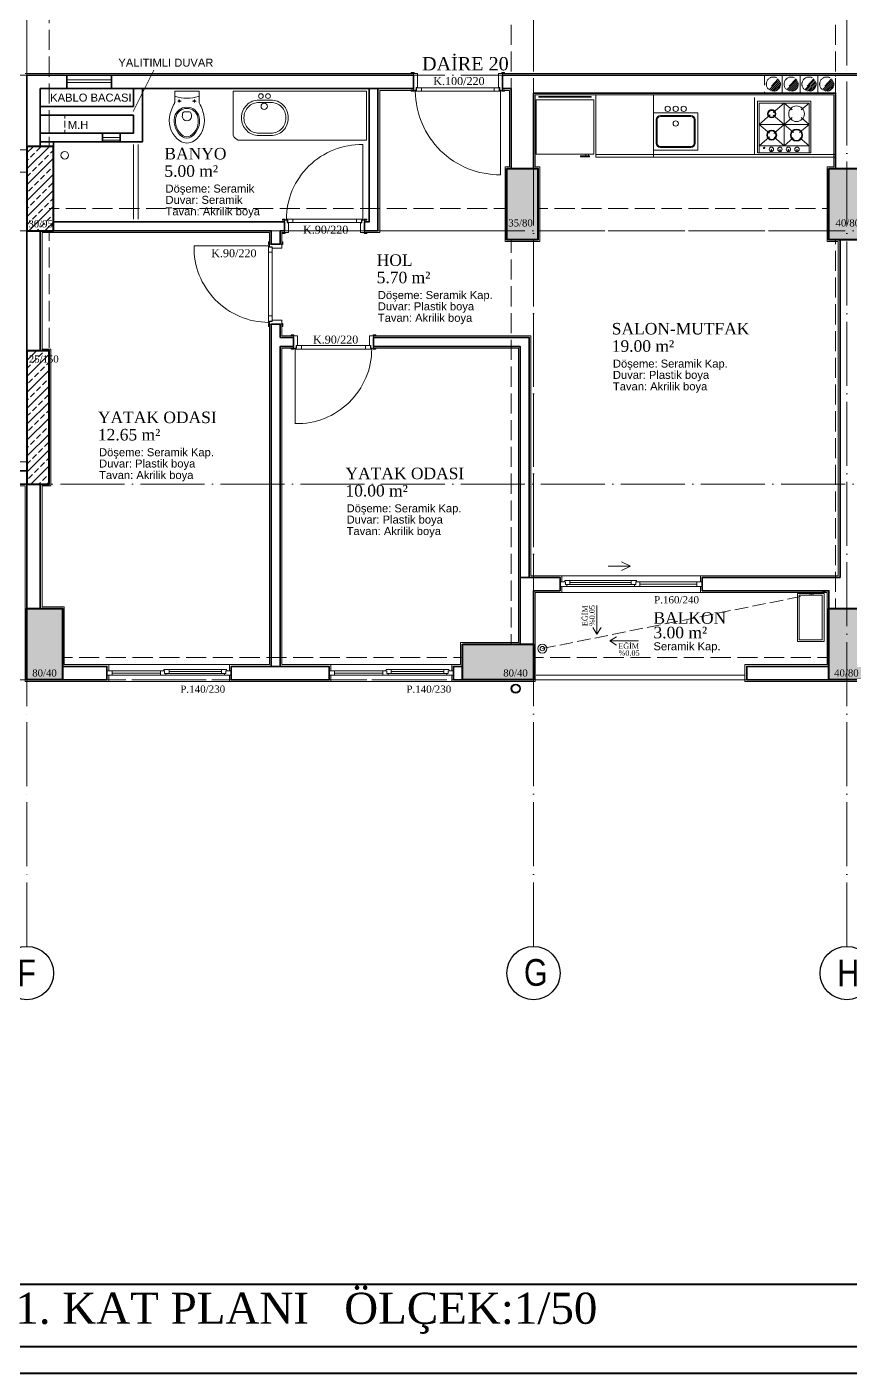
# Model space of a CAD drawing. Header units: millimetres. Extents: x 11587 to 81192, y -36083 to -25300.
# Drawn here: x 33422 to 34348, y -28300 to -26785 of the extents above; entities that cross this region are included whole.
import ezdxf

# ---------------------------------------------------------------- set-up
doc = ezdxf.new("R2010")
doc.units = ezdxf.units.MM
doc.linetypes.add('AKS', pattern=[30, 24, -3, 0, -3])
doc.linetypes.add('IZDUSUM1', pattern=[20, 7.5, -5, 7.5, 0])
for name, color, linetype, lineweight in [('rtm-aks balon', 20, 'Continuous', 25), ('rtm-aks balon yazı', 7, 'Continuous', 20), ('rtm-aks yeni', 7, 'AKS', 20), ('rtm-antet yazı-03', 233, 'Continuous', 30), ('rtm-antet-02', 140, 'Continuous', 40), ('rtm-cam', 141, 'Continuous', 9), ('rtm-duv tugla', 22, 'Continuous', 35), ('rtm-izdusum-üst ince', 8, 'IZDUSUM1', 5), ('rtm-kapı-ahsap', 35, 'Continuous', 13), ('rtm-mhl-yazı-adı', 150, 'Continuous', 30), ('rtm-mhl-yazı-m2', 7, 'Continuous', 20), ('rtm-mhl-yazı-malzeme', 253, 'Continuous', 13), ('rtm-pen-ahsap', 35, 'Continuous', 13), ('rtm-plan katmanı-04', 33, 'Continuous', 25), ('rtm-plan katmanı-05', 205, 'Continuous', 20), ('rtm-plan katmanı-07', 135, 'Continuous', 9), ('rtm-sembol ok', 7, 'Continuous', 20), ('rtm-sıva', 252, 'Continuous', 15), ('rtm-tarama-betonarme', 51, 'Continuous', 15), ('rtm-tas_betonarme', 50, 'Continuous', 40), ('rtm-tefris vitrifiye', 9, 'Continuous', 9)]:
    doc.layers.add(name, color=color, linetype=linetype, lineweight=lineweight)
doc.styles.add('A', font='times.ttf', dxfattribs={"height": 20})
doc.styles.add('AKSYAZI', font='ARIALN.TTF')
doc.styles.add('ARIAL', font='times.ttf')
doc.styles.get("Standard").update_dxf_attribs({"font": 'arial.ttf'})
doc.styles.add('VAZ-OLCU', font='times.ttf', dxfattribs={"height": 60})
pattern_1 = [(45, (6000, 0), (-8.980256, 8.980256), []), (45, (6008.98, 0), (-8.980256, 8.980256), [6.35, -3.175])]

# ---------------------------------------------------------------- blocks, each defined once
blk = doc.blocks.new('rty')
at = {"layer": 'rtm-kapı-ahsap'}
for p, q in [((-58244.9, -62700.3), (-58243.8, -62700.3)), ((-58244.9, -62703.4), (-58244.9, -62700.3)), ((-58243.8, -62703.4), (-58244.9, -62703.4)), ((-58243.8, -62700.3), (-58243.8, -62703.4)), ((-58243.8, -62707.4), (-58243.8, -62702.9)), ((-58229.8, -62702.9), (-58243.8, -62702.9)), ((-58232.8, -62707.4), (-58243.8, -62707.4)), ((-58232.8, -62705.9), (-58232.8, -62707.4)), ((-58229.8, -62705.9), (-58232.8, -62705.9)), ((-58232.6, -62706.4), (-58232.6, -62789.4)), ((-58232.6, -62706.4), (-58229.7, -62706.4)), ((-58229.8, -62700.4), (-58229.8, -62703.4)), ((-58228.8, -62700.4), (-58229.8, -62700.4)), ((-58229.8, -62702.9), (-58229.8, -62705.9)), ((-58229.8, -62703.4), (-58228.8, -62703.4)), ((-58229.8, -62704.9), (-58228.8, -62704.9)), ((-58229.7, -62706.4), (-58229.7, -62704.9)), ((-58228.8, -62703.4), (-58228.8, -62700.4)), ((-58228.8, -62790.9), (-58228.8, -62704.9)), ((-58144.8, -62704.9), (-58228.8, -62704.9)), ((-58228.8, -62712), (-58232.6, -62712)), ((-58228.8, -62783.7), (-58232.6, -62783.7)), ((-58243.8, -62792.3), (-58244.9, -62792.3)), ((-58244.9, -62792.3), (-58244.9, -62795.4)), ((-58244.9, -62795.4), (-58243.8, -62795.4)), ((-58243.8, -62788.4), (-58243.8, -62792.9)), ((-58232.8, -62788.4), (-58243.8, -62788.4)), ((-58243.8, -62795.4), (-58243.8, -62792.3)), ((-58229.8, -62792.9), (-58243.8, -62792.9)), ((-58232.8, -62789.9), (-58232.8, -62788.4)), ((-58229.8, -62789.9), (-58232.8, -62789.9)), ((-58232.6, -62789.4), (-58229.7, -62789.4)), ((-58229.8, -62792.9), (-58229.8, -62789.9)), ((-58229.8, -62790.9), (-58228.8, -62790.9)), ((-58229.8, -62795.4), (-58229.8, -62792.3)), ((-58229.8, -62792.3), (-58228.8, -62792.3)), ((-58228.8, -62795.4), (-58229.8, -62795.4)), ((-58229.7, -62789.4), (-58229.7, -62790.9)), ((-58228.8, -62792.3), (-58228.8, -62795.4))]:
    blk.add_line(p, q, dxfattribs=at)
at = {"layer": 'rtm-kapı-ahsap', "const_width": 0.392}
blk.add_lwpolyline([(-58229.2, -62703.9, 1), (-58229.2, -62704.5, 1)], format="xyb", close=True, dxfattribs=at)
at = {"layer": 'rtm-kapı-ahsap'}
blk.add_arc((-58229.1, -62706.6), 84.3, 270.2011, 1.1472, dxfattribs=at)
blk = doc.blocks.new('K-100')
at = {"layer": 'rtm-kapı-ahsap'}
for p, q in [((-34308.1, -13702.2), (-34307, -13702.2)), ((-34308.1, -13705.4), (-34308.1, -13702.2)), ((-34307, -13702.2), (-34307, -13705.4)), ((-34307, -13709.3), (-34307, -13704.8)), ((-34288, -13704.8), (-34307, -13704.8)), ((-34288, -13702.3), (-34288, -13705.4)), ((-34287, -13702.3), (-34288, -13702.3)), ((-34288, -13704.8), (-34288, -13707.8)), ((-34287, -13705.4), (-34287, -13702.3)), ((-34307, -13705.4), (-34308.1, -13705.4)), ((-34291, -13709.3), (-34307, -13709.3)), ((-34288, -13707.8), (-34291, -13707.8)), ((-34291, -13707.8), (-34291, -13709.3)), ((-34290.8, -13801.3), (-34290.8, -13708.3)), ((-34290.8, -13708.3), (-34287.9, -13708.3)), ((-34287, -13713.9), (-34290.8, -13713.9)), ((-34288, -13705.4), (-34287, -13705.4)), ((-34288, -13706.8), (-34287, -13706.8)), ((-34287.9, -13708.3), (-34287.9, -13706.8)), ((-34287, -13706.8), (-34287, -13802.8)), ((-34287, -13795.6), (-34290.8, -13795.6)), ((-34307, -13804.2), (-34308.1, -13804.2)), ((-34308.1, -13804.2), (-34308.1, -13807.3)), ((-34308.1, -13807.3), (-34307, -13807.3)), ((-34307, -13800.3), (-34307, -13804.8)), ((-34291, -13800.3), (-34307, -13800.3)), ((-34307, -13807.3), (-34307, -13804.2)), ((-34288, -13804.8), (-34307, -13804.8)), ((-34291, -13801.8), (-34291, -13800.3)), ((-34288, -13801.8), (-34291, -13801.8)), ((-34290.8, -13801.3), (-34287.9, -13801.3)), ((-34288, -13804.8), (-34288, -13801.8)), ((-34288, -13802.8), (-34287, -13802.8)), ((-34288, -13807.3), (-34288, -13804.2)), ((-34288, -13804.2), (-34287, -13804.2)), ((-34287, -13807.3), (-34288, -13807.3)), ((-34287.9, -13801.3), (-34287.9, -13802.8)), ((-34193, -13802.8), (-34287, -13802.8)), ((-34287, -13804.2), (-34287, -13807.3))]:
    blk.add_line(p, q, dxfattribs=at)
at = {"layer": 'rtm-kapı-ahsap', "const_width": 0.392}
blk.add_lwpolyline([(-34287.4, -13803.7, -1), (-34287.4, -13803.1, -1)], format="xyb", close=True, dxfattribs=at)
at = {"layer": 'rtm-kapı-ahsap'}
blk.add_arc((-34287.9, -13801.7), 94.9, 359.3332, 89.4605, dxfattribs=at)

msp = doc.modelspace()

# ---------------------------------------------------------------- hatches: boundary and pattern name
at = {"layer": 'rtm-izdusum-üst ince', "ltscale": 1.5}
h = msp.add_hatch(dxfattribs=at)
h.set_pattern_fill('ANSI31', color=256, scale=0.5, angle=180, style=0)
h.set_pattern_definition([(225, (33230.9866, -26689.5514), (1.122532, -1.122532), [])])
edge = h.paths.add_edge_path()
edge.add_arc((34261.59, -26849.55), 8, -132.76259, 47.23741, ccw=False)
edge.add_line((34256.16, -26855.42), (34267.03, -26843.68))
h = msp.add_hatch(dxfattribs=at)
h.set_pattern_fill('ANSI31', color=256, scale=0.5, angle=180, style=0)
h.set_pattern_definition([(225, (33250.9866, -26689.5514), (1.122532, -1.122532), [])])
edge = h.paths.add_edge_path()
edge.add_arc((34281.59, -26849.55), 8, -132.76259, 47.23741, ccw=False)
edge.add_line((34276.16, -26855.42), (34287.03, -26843.68))
h = msp.add_hatch(dxfattribs=at)
h.set_pattern_fill('ANSI31', color=256, scale=0.5, angle=180, style=0)
h.set_pattern_definition([(225, (33270.9866, -26689.5514), (1.122532, -1.122532), [])])
edge = h.paths.add_edge_path()
edge.add_arc((34301.59, -26849.55), 8, -132.76259, 47.23741, ccw=False)
edge.add_line((34296.16, -26855.42), (34307.03, -26843.68))
h = msp.add_hatch(dxfattribs=at)
h.set_pattern_fill('ANSI31', color=256, scale=0.5, angle=180, style=0)
h.set_pattern_definition([(225, (33290.9866, -26689.5514), (1.122532, -1.122532), [])])
edge = h.paths.add_edge_path()
edge.add_arc((34321.59, -26849.55), 8, -132.76259, 47.23741, ccw=False)
edge.add_line((34316.16, -26855.42), (34327.03, -26843.68))
at = {"layer": 'rtm-tarama-betonarme'}
h = msp.add_hatch(dxfattribs=at)
h.set_pattern_fill('ANSI33', color=256, scale=2, style=0)
h.set_pattern_definition([(45, (21039.519, -4888.525), (-8.980256, 8.980256), []), (45, (21048.499, -4888.525), (-8.980256, 8.980256), [6.35, -3.175])])
h.paths.add_polyline_path([(34324.09, -27439.55), (34364.09, -27439.55), (34364.09, -27519.55), (34324.09, -27519.55)])
h.paths.add_polyline_path([(33911.59, -27479.55), (33991.59, -27479.55), (33991.59, -27519.55), (33911.59, -27519.55)])
h.paths.add_polyline_path([(34324.09, -26944.55), (34364.09, -26944.55), (34364.09, -27024.55), (34324.09, -27024.55)])
h.paths.add_polyline_path([(33961.59, -26944.55), (33996.59, -26944.55), (33996.59, -27024.55), (33961.59, -27024.55)])
h.paths.add_polyline_path([(33961.59, -26524.55), (33996.59, -26524.55), (33996.59, -26604.55), (33961.59, -26604.55)])
h.paths.add_polyline_path([(34324.09, -26524.55), (34364.09, -26524.55), (34364.09, -26604.55), (34324.09, -26604.55)])
h.paths.add_polyline_path([(34324.09, -26029.55), (34364.09, -26029.55), (34364.09, -26109.55), (34324.09, -26109.55)])
h.paths.add_polyline_path([(33911.59, -26029.55), (33991.59, -26029.55), (33991.59, -26069.55), (33911.59, -26069.55)])
h.paths.add_polyline_path([(34726.59, -26524.55), (34691.59, -26524.55), (34691.59, -26604.55), (34726.59, -26604.55)])
h.paths.add_polyline_path([(34726.59, -26944.55), (34691.59, -26944.55), (34691.59, -27024.55), (34726.59, -27024.55)])
h.paths.add_polyline_path([(34776.59, -27479.55), (34696.59, -27479.55), (34696.59, -27519.55), (34776.59, -27519.55)])
h.paths.add_polyline_path([(35299.09, -27479.55), (35219.09, -27479.55), (35219.09, -27519.55), (35299.09, -27519.55)])
h.paths.add_polyline_path([(35299.09, -26974.55), (35219.09, -26974.55), (35219.09, -27014.55), (35299.09, -27014.55)])
h.paths.add_polyline_path([(35299.09, -26534.55), (35219.09, -26534.55), (35219.09, -26574.55), (35299.09, -26574.55)])
h.paths.add_polyline_path([(34776.59, -26029.55), (34696.59, -26029.55), (34696.59, -26069.55), (34776.59, -26069.55)])
h.paths.add_polyline_path([(35299.09, -26029.55), (35219.09, -26029.55), (35219.09, -26069.55), (35299.09, -26069.55)])
h.paths.add_polyline_path([(35821.59, -26839.55), (35796.59, -26839.55), (35796.59, -27014.55), (35821.59, -27014.55)])
h.paths.add_polyline_path([(35821.59, -26534.55), (35796.59, -26534.55), (35796.59, -26709.55), (35821.59, -26709.55)])
h.paths.add_polyline_path([(36181.59, -26839.55), (36006.59, -26839.55), (36006.59, -26864.55), (36181.59, -26864.55)])
h.paths.add_polyline_path([(36181.59, -26684.55), (36006.59, -26684.55), (36006.59, -26709.55), (36181.59, -26709.55)])
h.paths.add_polyline_path([(35821.59, -26109.55), (35781.59, -26109.55), (35781.59, -26029.55), (35821.59, -26029.55)])
h.paths.add_polyline_path([(36181.59, -26124.55), (36141.59, -26124.55), (36141.59, -26029.55), (36181.59, -26029.55)])
h.paths.add_polyline_path([(35821.59, -27439.55), (35781.59, -27439.55), (35781.59, -27519.55), (35821.59, -27519.55)])
h.paths.add_polyline_path([(36181.59, -27424.55), (36141.59, -27424.55), (36141.59, -27519.55), (36181.59, -27519.55)])
h.paths.add_polyline_path([(33421.59, -27439.55), (33461.59, -27439.55), (33461.59, -27519.55), (33421.59, -27519.55)])
h.paths.add_polyline_path([(33131.59, -27439.55), (33171.59, -27439.55), (33171.59, -27519.55), (33131.59, -27519.55)])
h.paths.add_polyline_path([(33421.59, -26029.55), (33501.59, -26029.55), (33501.59, -26069.55), (33421.59, -26069.55)])
h.paths.add_polyline_path([(33091.59, -26029.55), (33171.59, -26029.55), (33171.59, -26069.55), (33091.59, -26069.55)])
h.paths.add_polyline_path([(32781.59, -26524.55), (32816.59, -26524.55), (32816.59, -26604.55), (32781.59, -26604.55)])
h.paths.add_polyline_path([(32781.59, -26944.55), (32816.59, -26944.55), (32816.59, -27024.55), (32781.59, -27024.55)])
h.paths.add_polyline_path([(32731.59, -27479.55), (32811.59, -27479.55), (32811.59, -27519.55), (32731.59, -27519.55)])
h.paths.add_polyline_path([(32209.09, -27479.55), (32289.09, -27479.55), (32289.09, -27519.55), (32209.09, -27519.55)])
h.paths.add_polyline_path([(32209.09, -26974.55), (32289.09, -26974.55), (32289.09, -27014.55), (32209.09, -27014.55)])
h.paths.add_polyline_path([(32209.09, -26534.55), (32289.09, -26534.55), (32289.09, -26574.55), (32209.09, -26574.55)])
h.paths.add_polyline_path([(32731.59, -26029.55), (32811.59, -26029.55), (32811.59, -26069.55), (32731.59, -26069.55)])
h.paths.add_polyline_path([(32209.09, -26029.55), (32289.09, -26029.55), (32289.09, -26069.55), (32209.09, -26069.55)])
h.paths.add_polyline_path([(31686.59, -26839.55), (31711.59, -26839.55), (31711.59, -27014.55), (31686.59, -27014.55)])
h.paths.add_polyline_path([(31686.59, -26534.55), (31711.59, -26534.55), (31711.59, -26709.55), (31686.59, -26709.55)])
h.paths.add_polyline_path([(31326.59, -26839.55), (31501.59, -26839.55), (31501.59, -26864.55), (31326.59, -26864.55)])
h.paths.add_polyline_path([(31326.59, -26684.55), (31501.59, -26684.55), (31501.59, -26709.55), (31326.59, -26709.55)])
h.paths.add_polyline_path([(31686.59, -26109.55), (31726.59, -26109.55), (31726.59, -26029.55), (31686.59, -26029.55)])
h.paths.add_polyline_path([(31326.59, -26124.55), (31366.59, -26124.55), (31366.59, -26029.55), (31326.59, -26029.55)])
h.paths.add_polyline_path([(31686.59, -27439.55), (31726.59, -27439.55), (31726.59, -27519.55), (31686.59, -27519.55)])
h.paths.add_polyline_path([(31326.59, -27424.55), (31366.59, -27424.55), (31366.59, -27519.55), (31326.59, -27519.55)])
h = msp.add_hatch(dxfattribs=at)
h.set_pattern_fill('ANSI33', color=256, scale=2, style=0)
h.set_pattern_definition(pattern_1)
h.paths.add_polyline_path([(33171.59, -26919.55), (33141.59, -26919.55), (33141.59, -27014.55), (33171.59, -27014.55)])
h.paths.add_polyline_path([(33451.59, -26919.55), (33421.59, -26919.55), (33421.59, -27014.55), (33451.59, -27014.55)])
h = msp.add_hatch(dxfattribs=at)
h.set_pattern_fill('ANSI33', color=256, scale=2, style=0)
h.set_pattern_definition(pattern_1)
h.paths.add_polyline_path([(33171.59, -27149.55), (33146.59, -27149.55), (33146.59, -27299.55), (33171.59, -27299.55)])
h.paths.add_polyline_path([(33446.59, -27149.55), (33421.59, -27149.55), (33421.59, -27299.55), (33446.59, -27299.55)])

# ---------------------------------------------------------------- linework, layer by layer
at = {"layer": 'rtm-aks balon'}
for centre in [(33421.59, -27849.55), (33991.59, -27849.55), (34344.09, -27849.55)]:
    msp.add_circle(centre, 30, dxfattribs=at)
at = {"layer": 'rtm-aks yeni', "ltscale": 3}
for p, q in [((33421.59, -27819.55), (33421.59, -25729.55)), ((33991.59, -27819.55), (33991.59, -25729.55)), ((34344.09, -27819.55), (34344.09, -25729.55)), ((31026.59, -26839.55), (36481.59, -26839.55)), ((31026.59, -27014.55), (36481.59, -27014.55)), ((31026.59, -27299.55), (36481.59, -27299.55)), ((31026.59, -27519.55), (36481.59, -27519.55))]:
    msp.add_line(p, q, dxfattribs=at)
at = {"layer": 'rtm-antet-02'}
for points in [[(30726.59, -25299.55), (30726.59, -28299.55), (36726.59, -28299.55), (36726.59, -25299.55), (30726.59, -25299.55)], [(30756.59, -28199.55), (36696.59, -28199.55)]]:
    msp.add_lwpolyline(points, dxfattribs=at)
msp.add_lwpolyline([(30756.59, -25329.55), (30756.59, -28269.55), (36696.59, -28269.55), (36696.59, -25329.55)], close=True, dxfattribs=at)
at = {"layer": 'rtm-cam'}
for p, q in [((34032.59, -27410.3), (34101.59, -27410.3)), ((34111.09, -27412.05), (34175.59, -27412.05)), ((33572.09, -27512.05), (33517.59, -27512.05)), ((33640.59, -27510.3), (33581.59, -27510.3)), ((33822.09, -27512.05), (33767.59, -27512.05)), ((33890.59, -27510.3), (33831.59, -27510.3))]:
    msp.add_line(p, q, dxfattribs=at)
at = {"layer": 'rtm-duv tugla'}
for points in [[(33436.59, -26919.55), (33436.59, -26854.55), (33856.59, -26854.55), (33856.59, -26839.55), (33421.59, -26839.55), (33421.59, -26919.55)], [(33466.59, -26854.55), (33466.59, -26839.55)], [(33516.59, -26854.55), (33516.59, -26839.55)], [(33966.59, -26944.55), (33966.59, -26944.55), (33966.59, -26854.55), (33956.59, -26854.55), (33956.59, -26839.55), (34731.59, -26839.55), (34731.59, -26854.55), (34721.59, -26854.55), (34721.59, -26944.55)], [(33436.59, -26914.55), (33551.59, -26914.55), (33551.59, -26854.55)], [(33541.59, -26874.55), (33541.59, -26854.55)], [(33806.59, -26854.55), (33806.59, -27004.55), (33801.59, -27004.55), (33801.59, -27014.55), (33816.59, -27014.55), (33816.59, -26854.55)], [(34331.59, -26944.55), (34331.59, -26859.55), (33991.59, -26859.55)], [(33991.59, -26944.55), (33991.59, -26859.55)], [(33436.59, -26874.55), (33541.59, -26874.55)], [(33436.59, -26904.55), (33541.59, -26904.55), (33541.59, -26884.55)], [(33436.59, -26884.55), (33541.59, -26884.55)], [(33506.59, -26904.55), (33506.59, -26914.55)], [(33526.59, -26904.55), (33526.59, -26914.55)], [(33451.59, -26919.55), (33451.59, -26914.55)], [(33421.59, -27014.55), (33421.59, -27149.55)], [(33436.59, -27014.55), (33436.59, -27149.55)], [(33451.59, -27014.55), (33696.59, -27014.55), (33696.59, -27029.55), (33706.59, -27029.55), (33706.59, -27014.55), (33711.59, -27014.55), (33711.59, -27004.55), (33451.59, -27004.55)], [(34324.09, -27439.55), (34324.09, -27419.55), (34181.59, -27419.55), (34181.59, -27404.55), (34336.59, -27404.55), (34336.59, -27024.55)], [(33706.59, -27504.55), (33706.59, -27144.55), (33721.59, -27144.55), (33721.59, -27134.55), (33706.59, -27134.55), (33706.59, -27119.55), (33696.59, -27119.55), (33696.59, -27504.55)], [(33976.59, -27404.55), (33976.59, -27144.55), (33811.59, -27144.55), (33811.59, -27134.55), (33986.59, -27134.55), (33986.59, -27404.55)], [(33371.59, -27284.55), (33421.59, -27284.55)], [(33371.59, -27299.55), (33421.59, -27299.55)], [(33421.59, -27299.55), (33421.59, -27439.55)], [(33436.59, -27299.55), (33436.59, -27439.55)], [(33991.59, -27479.55), (33991.59, -27419.55), (34021.59, -27419.55), (34021.59, -27404.55), (33976.59, -27404.55), (33976.59, -27479.55)], [(33461.59, -27519.55), (33511.59, -27519.55), (33511.59, -27504.55), (33461.59, -27504.55)], [(33911.59, -27504.55), (33901.59, -27504.55), (33901.59, -27519.55), (33911.59, -27519.55)], [(33901.59, -27504.55), (33901.59, -27519.55)], [(34324.09, -27519.55), (34231.59, -27519.55), (34231.59, -27504.55), (34324.09, -27504.55)]]:
    msp.add_lwpolyline(points, dxfattribs=at)
msp.add_lwpolyline([(33651.59, -27504.55), (33651.59, -27519.55), (33761.59, -27519.55), (33761.59, -27504.55)], close=True, dxfattribs=at)
at = {"layer": 'rtm-izdusum-üst ince', "ltscale": 1.5}
for points in [[(33966.59, -26944.55), (33966.59, -26604.55)], [(33991.59, -26944.55), (33991.59, -26604.55)], [(34331.59, -26944.55), (34331.59, -26604.55)], [(33421.59, -26709.55), (33421.59, -26919.55)], [(33446.59, -26709.55), (33446.59, -26919.55)], [(34271.59, -26859.55), (34271.59, -26839.55), (34251.59, -26839.55), (34251.59, -26859.55), (34271.59, -26859.55)], [(34267.03, -26843.68), (34256.16, -26855.42)], [(34291.59, -26859.55), (34291.59, -26839.55), (34271.59, -26839.55), (34271.59, -26859.55), (34291.59, -26859.55)], [(34287.03, -26843.68), (34276.16, -26855.42)], [(34311.59, -26859.55), (34311.59, -26839.55), (34291.59, -26839.55), (34291.59, -26859.55), (34311.59, -26859.55)], [(34307.03, -26843.68), (34296.16, -26855.42)], [(34331.59, -26859.55), (34331.59, -26839.55), (34311.59, -26839.55), (34311.59, -26859.55), (34331.59, -26859.55)], [(34327.03, -26843.68), (34316.16, -26855.42)], [(33171.59, -26923.55), (33421.59, -26923.55)], [(33171.59, -26948.55), (33421.59, -26948.55)], [(33446.59, -26989.55), (33961.59, -26989.55)], [(33996.59, -26989.55), (34324.09, -26989.55)], [(33446.59, -27014.55), (33446.59, -27149.55)], [(33451.59, -27014.55), (33961.59, -27014.55)], [(33996.59, -27014.55), (34324.09, -27014.55)], [(33966.59, -27479.55), (33966.59, -27024.55)], [(33991.59, -27479.55), (33991.59, -27024.55)], [(34331.59, -27439.55), (34331.59, -27024.55)], [(33171.59, -27274.55), (33421.59, -27274.55)], [(33171.59, -27299.55), (33421.59, -27299.55)], [(33461.59, -27494.55), (33911.59, -27494.55)], [(33991.59, -27494.55), (34324.09, -27494.55)], [(33461.59, -27519.55), (33911.59, -27519.55)], [(33991.59, -27519.55), (34324.09, -27519.55)]]:
    msp.add_lwpolyline(points, dxfattribs=at)
at = {"layer": 'rtm-izdusum-üst ince', "ltscale": 0.5}
msp.add_lwpolyline([(33446.59, -26904.55), (33446.59, -26884.55), (33464.09, -26884.55), (33464.09, -26904.55), (33446.59, -26904.55)], dxfattribs=at)
at = {"layer": 'rtm-izdusum-üst ince'}
msp.add_lwpolyline([(34324.09, -27419.55), (34001.59, -27484.55)], dxfattribs=at)
at = {"layer": 'rtm-izdusum-üst ince', "ltscale": 1.5}
for centre in [(34261.59, -26849.55), (34281.59, -26849.55), (34301.59, -26849.55), (34321.59, -26849.55)]:
    msp.add_circle(centre, 8, dxfattribs=at)
at = {"layer": 'rtm-kapı-ahsap'}
for points in [[(33516.59, -26844.55), (33466.59, -26844.55)], [(33516.59, -26847.55), (33466.59, -26847.55)], [(33526.59, -26909.55), (33506.59, -26909.55)], [(33526.59, -26912.55), (33506.59, -26912.55)]]:
    msp.add_lwpolyline(points, dxfattribs=at)
at = {"layer": 'rtm-pen-ahsap'}
for p, q in [((34021.59, -27409.55), (34027.59, -27409.55)), ((34026.96, -27408.05), (34032.59, -27408.05)), ((34027.59, -27412.55), (34027.59, -27409.55)), ((34101.59, -27408.05), (34032.59, -27408.05)), ((34032.59, -27412.55), (34032.59, -27408.05)), ((34107.23, -27408.05), (34101.59, -27408.05)), ((34101.59, -27412.55), (34101.59, -27408.05)), ((34106.59, -27409.55), (34111.09, -27409.55)), ((34106.59, -27412.55), (34106.59, -27409.55)), ((34170.59, -27409.55), (34111.09, -27409.55)), ((34111.09, -27414.55), (34111.09, -27409.55)), ((34170.59, -27409.55), (34176.23, -27409.55)), ((34175.59, -27414.55), (34175.59, -27409.55)), ((34181.59, -27409.55), (34175.59, -27409.55)), ((34029.09, -27414.55), (34021.59, -27414.55)), ((34027.59, -27412.55), (34032.59, -27412.55)), ((34029.09, -27414.55), (34029.09, -27412.55)), ((34101.59, -27412.55), (34032.59, -27412.55)), ((34106.59, -27412.55), (34101.59, -27412.55)), ((34105.09, -27412.55), (34105.09, -27414.55)), ((34112.59, -27414.55), (34105.09, -27414.55)), ((34112.59, -27414.55), (34181.59, -27414.55)), ((33511.59, -27509.55), (33517.59, -27509.55)), ((33570.59, -27514.55), (33511.59, -27514.55)), ((33522.59, -27509.55), (33516.96, -27509.55)), ((33517.59, -27514.55), (33517.59, -27509.55)), ((33522.59, -27509.55), (33572.09, -27509.55)), ((33570.59, -27514.55), (33578.09, -27514.55)), ((33576.59, -27509.55), (33572.09, -27509.55)), ((33572.09, -27514.55), (33572.09, -27509.55)), ((33575.96, -27508.05), (33581.59, -27508.05)), ((33576.59, -27512.55), (33576.59, -27509.55)), ((33576.59, -27512.55), (33581.59, -27512.55)), ((33578.09, -27512.55), (33578.09, -27514.55)), ((33581.59, -27508.05), (33640.59, -27508.05)), ((33581.59, -27512.55), (33581.59, -27508.05)), ((33581.59, -27512.55), (33640.59, -27512.55)), ((33646.23, -27508.05), (33640.59, -27508.05)), ((33640.59, -27512.55), (33640.59, -27508.05)), ((33645.59, -27512.55), (33640.59, -27512.55)), ((33644.09, -27514.55), (33644.09, -27512.55)), ((33644.09, -27514.55), (33651.59, -27514.55)), ((33651.59, -27509.55), (33645.59, -27509.55)), ((33645.59, -27512.55), (33645.59, -27509.55)), ((33761.59, -27509.55), (33767.59, -27509.55)), ((33820.59, -27514.55), (33761.59, -27514.55)), ((33772.59, -27509.55), (33766.96, -27509.55)), ((33767.59, -27514.55), (33767.59, -27509.55)), ((33772.59, -27509.55), (33822.09, -27509.55)), ((33820.59, -27514.55), (33828.09, -27514.55)), ((33826.59, -27509.55), (33822.09, -27509.55)), ((33822.09, -27514.55), (33822.09, -27509.55)), ((33825.96, -27508.05), (33831.59, -27508.05)), ((33826.59, -27512.55), (33826.59, -27509.55)), ((33826.59, -27512.55), (33831.59, -27512.55)), ((33828.09, -27512.55), (33828.09, -27514.55)), ((33831.59, -27508.05), (33890.59, -27508.05)), ((33831.59, -27512.55), (33831.59, -27508.05)), ((33831.59, -27512.55), (33890.59, -27512.55)), ((33896.23, -27508.05), (33890.59, -27508.05)), ((33890.59, -27512.55), (33890.59, -27508.05)), ((33895.59, -27512.55), (33890.59, -27512.55)), ((33894.09, -27514.55), (33894.09, -27512.55)), ((33894.09, -27514.55), (33901.59, -27514.55)), ((33901.59, -27509.55), (33895.59, -27509.55)), ((33895.59, -27512.55), (33895.59, -27509.55))]:
    msp.add_line(p, q, dxfattribs=at)
for points in [[(34026.96, -27408.05), (34026.09, -27409.55)], [(34107.23, -27408.05), (34108.1, -27409.55)], [(33575.96, -27508.05), (33575.09, -27509.55)], [(33646.23, -27508.05), (33647.1, -27509.55)], [(33825.96, -27508.05), (33825.09, -27509.55)], [(33896.23, -27508.05), (33897.1, -27509.55)]]:
    msp.add_lwpolyline(points, dxfattribs=at)
at = {"layer": 'rtm-plan katmanı-04'}
for radius in [5, 4.5]:
    msp.add_circle((33971.59, -27529.55), radius, dxfattribs=at)
at = {"layer": 'rtm-plan katmanı-05', "ltscale": 0.6}
for points in [[(34179.59, -27402.55), (34023.59, -27402.55)], [(34179.59, -27421.55), (34023.59, -27421.55)], [(33513.59, -27502.55), (33649.59, -27502.55)], [(33763.59, -27502.55), (33899.59, -27502.55)], [(33513.59, -27521.55), (33649.59, -27521.55)], [(33763.59, -27521.55), (33899.59, -27521.55)]]:
    msp.add_lwpolyline(points, dxfattribs=at)
at = {"layer": 'rtm-plan katmanı-05'}
for points in [[(33994.59, -27514.55), (34228.59, -27514.55)], [(33994.59, -27519.55), (34228.59, -27519.55)]]:
    msp.add_lwpolyline(points, dxfattribs=at)
for radius in [5, 2.5]:
    msp.add_circle((34001.59, -27484.55), radius, dxfattribs=at)
at = {"layer": 'rtm-plan katmanı-07'}
for points in [[(33540.98, -26880.41), (33564.5, -26833.98)], [(34105.09, -27414.55), (34029.09, -27414.55)], [(33578.09, -27514.55), (33644.09, -27514.55)], [(33828.09, -27514.55), (33894.09, -27514.55)]]:
    msp.add_lwpolyline(points, dxfattribs=at)
at = {"layer": 'rtm-sembol ok'}
for points in [[(34075.75, -27391.86), (34100.75, -27391.86)], [(34100.75, -27391.86), (34090.75, -27386.86)], [(34100.75, -27391.86), (34090.75, -27396.86)], [(34063.02, -27436), (34063.02, -27468.32)], [(34063.02, -27468.32), (34058.36, -27460.92)], [(34063.02, -27468.32), (34067.69, -27460.92)], [(34077.54, -27475.93), (34084.94, -27471.26)], [(34109.87, -27475.93), (34077.54, -27475.93)], [(34077.54, -27475.93), (34084.94, -27480.6)]]:
    msp.add_lwpolyline(points, dxfattribs=at)
at = {"layer": 'rtm-sıva'}
for points in [[(33419.59, -26837.55), (33856.59, -26837.55)], [(33956.59, -26837.55), (34731.59, -26837.55)], [(33856.59, -26856.55), (33818.59, -26856.55), (33818.59, -27016.55), (33801.59, -27016.55)], [(33956.59, -26856.55), (33964.59, -26856.55), (33964.59, -26942.55), (33959.59, -26942.55), (33959.59, -27026.55), (33998.59, -27026.55), (33998.59, -26942.55), (33993.59, -26942.55), (33993.59, -26861.55), (34329.59, -26861.55), (34329.59, -26942.55), (34322.09, -26942.55), (34322.09, -27026.55), (34334.59, -27026.55), (34334.59, -27402.55), (34179.59, -27402.55), (34179.59, -27409.55)], [(33438.59, -27016.55), (33694.59, -27016.55), (33694.59, -27029.55)], [(33513.59, -27509.55), (33513.59, -27502.55), (33463.59, -27502.55), (33463.59, -27437.55), (33438.59, -27437.55), (33438.59, -27301.55), (33448.59, -27301.55), (33448.59, -27147.55), (33438.59, -27147.55), (33438.59, -27016.55), (33694.59, -27016.55), (33694.59, -27029.55)], [(33708.59, -27029.55), (33708.59, -27016.55), (33711.59, -27016.55)], [(33694.59, -27119.55), (33694.59, -27502.55), (33649.59, -27502.55), (33649.59, -27509.55)], [(33721.59, -27132.55), (33708.59, -27132.55), (33708.59, -27119.55)], [(34023.59, -27409.55), (34023.59, -27402.55), (33988.59, -27402.55), (33988.59, -27132.55), (33811.59, -27132.55)], [(33721.59, -27146.55), (33708.59, -27146.55), (33708.59, -27502.55), (33763.59, -27502.55), (33763.59, -27509.55)], [(33899.59, -27509.55), (33899.59, -27502.55), (33909.59, -27502.55), (33909.59, -27477.55), (33974.59, -27477.55), (33974.59, -27146.55), (33811.59, -27146.55)], [(33513.59, -27514.55), (33513.59, -27521.55), (33419.59, -27521.55), (33419.59, -27301.55), (33369.59, -27301.55), (33369.59, -27294.55)], [(33899.59, -27514.55), (33899.59, -27521.55), (33993.59, -27521.55), (33993.59, -27421.55), (34023.59, -27421.55), (34023.59, -27414.55)], [(34179.59, -27414.55), (34179.59, -27421.55), (34322.09, -27421.55)], [(34322.09, -27421.55), (34322.09, -27502.55), (34229.59, -27502.55), (34229.59, -27521.55), (34458.59, -27521.55), (34458.59, -27502.55), (34366.09, -27502.55), (34366.09, -27421.55)], [(33649.59, -27514.55), (33649.59, -27521.55), (33763.59, -27521.55), (33763.59, -27514.55)], [(33649.59, -27514.55), (33649.59, -27521.55), (33763.59, -27521.55), (33763.59, -27514.55)]]:
    msp.add_lwpolyline(points, dxfattribs=at)
at = {"layer": 'rtm-tas_betonarme'}
for points in [[(33421.59, -27014.55), (33451.59, -27014.55), (33451.59, -26919.55), (33421.59, -26919.55)], [(33961.59, -26944.55), (33996.59, -26944.55), (33996.59, -27024.55), (33961.59, -27024.55)], [(34324.09, -26944.55), (34364.09, -26944.55), (34364.09, -27024.55), (34324.09, -27024.55)], [(33421.59, -27299.55), (33446.59, -27299.55), (33446.59, -27149.55), (33421.59, -27149.55)], [(33421.59, -27439.55), (33461.59, -27439.55), (33461.59, -27519.55), (33421.59, -27519.55)], [(34324.09, -27439.55), (34364.09, -27439.55), (34364.09, -27519.55), (34324.09, -27519.55)], [(33911.59, -27479.55), (33991.59, -27479.55), (33991.59, -27519.55), (33911.59, -27519.55)]]:
    msp.add_lwpolyline(points, close=True, dxfattribs=at)
at = {"layer": 'rtm-tefris vitrifiye'}
for p, q in [((33587.85, -26857.55), (33615.34, -26857.55)), ((33587.85, -26870.14), (33587.85, -26857.55)), ((33615.34, -26870.14), (33615.34, -26857.55)), ((34056.5, -26863.41), (33997.5, -26863.41)), ((33997.5, -26863.41), (33997.5, -26864.41)), ((33997.5, -26864.41), (34056.5, -26864.41)), ((34056.5, -26864.41), (34056.5, -26863.41)), ((33591.23, -26868.55), (33595.14, -26868.55)), ((33593.07, -26866.68), (33593.07, -26870.39)), ((33611.96, -26868.55), (33608.05, -26868.55)), ((33610.12, -26866.68), (33610.12, -26870.39)), ((33994.5, -26928.41), (33994.5, -26867.41)), ((33994.5, -26867.41), (34059.5, -26867.41)), ((34059.5, -26867.41), (34059.5, -26928.41)), ((34243.62, -26868.89), (34243.62, -26926.89)), ((34243.62, -26868.89), (34303.62, -26868.89)), ((34245.62, -26870.89), (34301.62, -26870.89)), ((34245.62, -26870.89), (34245.62, -26926.89)), ((34261.43, -26881.35), (34273.62, -26870.89)), ((34273.62, -26870.89), (34282.59, -26878.58)), ((34273.62, -26870.89), (34273.62, -26918.89)), ((34292.65, -26878.58), (34301.62, -26870.89)), ((34301.62, -26870.89), (34301.62, -26918.89)), ((33603.76, -26880.65), (33599.43, -26880.65)), ((34126.59, -26923.89), (34126.59, -26881.89)), ((34126.59, -26881.89), (34176.59, -26881.89)), ((34129.59, -26915.89), (34129.59, -26889.89)), ((34130.59, -26915.89), (34130.59, -26889.89)), ((34134.59, -26884.89), (34168.59, -26884.89)), ((34134.59, -26885.89), (34168.59, -26885.89)), ((34172.59, -26915.89), (34172.59, -26889.89)), ((34173.59, -26915.89), (34173.59, -26889.89)), ((34176.59, -26923.89), (34176.59, -26881.89)), ((34258.03, -26884.25), (34245.62, -26894.89)), ((34273.62, -26894.89), (34261.39, -26884.41)), ((34282.59, -26887.21), (34273.62, -26894.89)), ((34301.62, -26894.89), (34292.65, -26887.21)), ((34245.62, -26894.89), (34257.31, -26904.91)), ((34245.62, -26894.89), (34301.62, -26894.89)), ((34257.14, -26909.02), (34245.62, -26918.89)), ((34273.62, -26894.89), (34261.92, -26904.93)), ((34262.25, -26909.15), (34273.62, -26918.89)), ((34273.62, -26894.89), (34284.08, -26903.86)), ((34301.62, -26894.89), (34291, -26904)), ((34176.59, -26923.89), (34126.59, -26923.89)), ((34168.59, -26919.89), (34134.59, -26919.89)), ((34168.59, -26920.89), (34134.59, -26920.89)), ((34245.62, -26918.89), (34301.62, -26918.89)), ((34259.58, -26922.92), (34259.04, -26922.92)), ((34259.04, -26922.92), (34259.04, -26925.38)), ((34259.58, -26925.38), (34259.58, -26922.92)), ((34269.17, -26922.92), (34268.63, -26922.92)), ((34268.63, -26922.92), (34268.63, -26925.38)), ((34269.17, -26925.38), (34269.17, -26922.92)), ((34283.91, -26910.07), (34273.62, -26918.89)), ((34278.75, -26922.92), (34278.21, -26922.92)), ((34278.21, -26922.92), (34278.21, -26925.38)), ((34278.75, -26925.38), (34278.75, -26922.92)), ((34288.34, -26922.92), (34287.8, -26922.92)), ((34287.8, -26922.92), (34287.8, -26925.38)), ((34288.34, -26925.38), (34288.34, -26922.92)), ((34291.4, -26910.13), (34301.62, -26918.89)), ((34301.62, -26918.89), (34301.62, -26926.89)), ((34044.5, -26930.41), (34044.5, -26931.41)), ((34054.5, -26930.41), (34044.5, -26930.41)), ((34044.5, -26931.41), (34054.5, -26931.41)), ((34050.5, -26928.41), (34050.5, -26930.41)), ((34053.5, -26928.41), (34053.5, -26930.41)), ((34054.5, -26931.41), (34054.5, -26930.41)), ((34061.59, -26931.89), (34331.59, -26931.89)), ((34243.62, -26926.89), (34303.62, -26926.89))]:
    msp.add_line(p, q, dxfattribs=at)
for points in [[(33803.59, -26912.55), (33659.18, -26912.55, -0.2032744), (33653.59, -26906.97), (33653.59, -26857.55), (33803.59, -26857.55), (33803.59, -26912.55)], [(33663.13, -26887.92), (33663.13, -26887.02, -0.4142136), (33682.73, -26867.42), (33696.12, -26867.42, -0.4142136), (33715.72, -26887.02), (33715.72, -26887.92, -0.4142136), (33696.12, -26907.52), (33682.73, -26907.52, -0.4142136)], [(33665.8, -26887.92), (33665.8, -26887.02, -0.4142136), (33682.73, -26870.1), (33696.12, -26870.1, -0.4142136), (33713.05, -26887.02), (33713.05, -26887.92, -0.4142136), (33696.12, -26904.84), (33682.73, -26904.84, -0.4142136)]]:
    msp.add_lwpolyline(points, format="xyb", close=True, dxfattribs=at)
for points in [[(34061.59, -26931.89), (34061.59, -26861.55)], [(34126.59, -26931.89), (34126.59, -26861.55)], [(34240.21, -26864.55), (34240.21, -26928.89)], [(34303.62, -26868.89), (34303.62, -26926.89)], [(33541.59, -26917.55), (33541.59, -27001.55)], [(33546.59, -26917.55), (33546.59, -27001.55)], [(34059.5, -26928.41), (33994.5, -26928.41)], [(34061.59, -26928.89), (34331.59, -26928.89)]]:
    msp.add_lwpolyline(points, dxfattribs=at)
for points in [[(34318.59, -27476.55), (34288.59, -27476.55), (34288.59, -27422.55), (34318.59, -27422.55)], [(34316.59, -27474.55), (34290.59, -27474.55), (34290.59, -27424.55), (34316.59, -27424.55)]]:
    msp.add_lwpolyline(points, close=True, dxfattribs=at)
for centre, radius in [((33684.86, -26862.97), 2.67), ((33692.87, -26862.97), 2.67), ((33593.07, -26868.55), 0.825), ((33610.12, -26868.55), 0.825), ((33688.59, -26874.55), 3.56), ((34142.59, -26877.39), 3), ((34151.59, -26877.39), 3), ((34160.59, -26877.39), 3), ((34259.62, -26882.89), 4.63), ((34259.62, -26882.89), 3.84), ((34287.62, -26882.89), 8.84), ((34151.59, -26893.89), 3), ((34259.62, -26906.89), 5.63), ((34259.62, -26906.89), 4.84), ((34287.62, -26906.89), 6.84), ((34287.62, -26906.89), 6.05), ((34251.04, -26921.32), 0.75), ((34259.31, -26922.89), 2.5), ((34268.9, -26922.89), 2.5), ((34278.48, -26922.89), 2.5), ((34288.07, -26922.89), 2.5), ((33464.09, -26929.55), 4.25)]:
    msp.add_circle(centre, radius, dxfattribs=at)
for centre, radius, start, end in [((33601.59, -26821.36), 44, 252.84729, 287.15268), ((33625.63, -26893.3), 44, 149.90538, 171.23608), ((33585.65, -26870.14), 2.2, 329.90538, 0), ((33601.67, -26889.78), 14.3, 90.2662, 167.18786), ((33601.67, -26889.78), 12.87, 90.2662, 167.18786), ((33601.52, -26889.78), 12.87, 12.81214, 89.7338), ((33601.52, -26889.78), 14.3, 12.81214, 89.7338), ((33617.54, -26870.14), 2.2, 180, 210.09462), ((33577.56, -26893.3), 44, 8.76392, 30.09462), ((33609.29, -26890.94), 27.5, 170.50823, 235.09555), ((33609.29, -26890.94), 22, 168.5694, 234.81148), ((33609.29, -26890.94), 20.57, 168.5694, 234.81148), ((33609.4, -26885.55), 12.95, 167.82692, 183.31203), ((33601.57, -26885.88), 5.12, 180, 269.73777), ((33599.43, -26883.4), 2.75, 90, 167.82692), ((33601.62, -26885.88), 5.11, 270.26223, 0), ((33603.76, -26883.4), 2.75, 12.17308, 90), ((33593.89, -26890.94), 20.57, 305.18852, 11.4306), ((33593.79, -26885.55), 12.95, 356.68797, 12.17308), ((33593.89, -26890.94), 22, 305.18852, 11.4306), ((33593.89, -26890.94), 27.5, 304.90445, 9.49177), ((34134.59, -26889.89), 5, 90, 180), ((34134.59, -26889.89), 4, 90, 180), ((34168.59, -26889.89), 5, 0, 90), ((34168.59, -26889.89), 4, 0, 90), ((33601.59, -26901), 9.35, 237.83247, 302.16749), ((33601.59, -26901), 7.92, 237.83247, 302.16749), ((33601.59, -26901), 14.85, 237.23949, 302.76051), ((34134.59, -26915.89), 5, 180, 270), ((34134.59, -26915.89), 4, 180, 270), ((34168.59, -26915.89), 4, 270, 0), ((34168.59, -26915.89), 5, 270, 0)]:
    msp.add_arc(centre, radius, start, end, dxfattribs=at)

# ---------------------------------------------------------------- block references
at = {"layer": 'rtm-kapı-ahsap', "xscale": -1}
for name, p, rotation in [('K-100', (20151.8, -61144.53), 90), ('rty', (96504.46, 31227.23), 270), ('rty', (-28981.28, -85376.33), 90)]:
    msp.add_blockref(name, p, dxfattribs=dict(at, rotation=rotation))
msp.add_blockref('rty', (-24535.19, 35673.32), dxfattribs=at)

# ---------------------------------------------------------------- texts
at = {"layer": 'rtm-aks balon yazı', "char_height": 30, "width": 27.7214, "attachment_point": 7, "style": 'AKSYAZI'}
for s, insert in [('G', (33980.85, -27864.32)), ('F', (33410.85, -27864.32)), ('H', (34333.35, -27864.32))]:
    msp.add_mtext(s, dxfattribs=dict(at, insert=insert))
at = {"layer": 'rtm-antet yazı-03', "linetype": 'ByBlock', "insert": (33408.6, -28209.12), "char_height": 35, "width": 2134.432, "attachment_point": 1, "style": 'A'}
msp.add_mtext('1. KAT PLANI   ÖLÇEK:1/50', dxfattribs=at)
at = {"layer": 'rtm-mhl-yazı-adı', "style": 'ARIAL'}
for s, height, p in [('DAİRE 20', 15, (33866.18, -26834.11)), ('BANYO', 13, (33576.28, -26934.3)), ('HOL', 13, (33815.2, -27054.06)), ('SALON-MUTFAK', 13, (34079.68, -27131.17)), ('YATAK ODASI', 13, (33501.48, -27230.91)), ('YATAK ODASI', 13, (33780.03, -27293.97)), ('BALKON', 13, (34126.63, -27456.59)), ('EĞİM', 6, (34086.99, -27484.72)), ('%%%0.05', 6, (34087.34, -27492.49))]:
    msp.add_text(s, height=height, dxfattribs=at).set_placement(p)
for s, p in [('EĞİM', (34052.51, -27459.27)), ('%%%0.05', (34060.5, -27459.27))]:
    msp.add_text(s, height=6, rotation=90, dxfattribs=at).set_placement(p)
at = {"layer": 'rtm-mhl-yazı-m2', "style": 'ARIAL'}
for s, height, p in [('5.00 m² ', 13, (33576.28, -26953.79)), ('30/95', 8, (33423.27, -27010.71)), ('35/80', 8, (33963.25, -27009.71)), ('40/80', 8, (34331.53, -27009.71)), ('5.70 m² ', 13, (33815.2, -27073.55)), ('19.00 m² ', 13, (34079.68, -27150.66)), ('25/150', 8, (33423.78, -27162.79)), ('12.65 m² ', 13, (33501.48, -27250.4)), ('10.00 m² ', 13, (33780.03, -27313.46)), ('3.00 m² ', 13, (34126.63, -27473)), ('80/40', 8, (33427.62, -27515.98)), ('80/40', 8, (33957.6, -27515.98)), ('40/80', 8, (34329.95, -27515.98))]:
    msp.add_text(s, height=height, dxfattribs=at).set_placement(p)
at = {"layer": 'rtm-mhl-yazı-malzeme'}
for s, p in [('YALITIMLI DUVAR', (33524.52, -26829.92)), ('KABLO BACASI', (33447.79, -26869.23)), ('M.H', (33467.62, -26899.89)), ('Döşeme: Seramik', (33577.57, -26971.57)), ('Duvar: Seramik', (33577.57, -26984.23)), ('Tavan: Akrilik boya ', (33577.57, -26997.17)), ('Döşeme: Seramik Kap.', (33816.49, -27091.32)), ('Duvar: Plastik boya ', (33816.49, -27103.99)), ('Tavan: Akrilik boya ', (33816.49, -27116.92)), ('Döşeme: Seramik Kap.', (34080.97, -27168.43)), ('Duvar: Plastik boya ', (34080.97, -27181.1)), ('Tavan: Akrilik boya ', (34080.97, -27194.03)), ('Döşeme: Seramik Kap.', (33502.77, -27268.17)), ('Duvar: Plastik boya ', (33502.77, -27280.84)), ('Tavan: Akrilik boya ', (33502.77, -27293.77)), ('Döşeme: Seramik Kap.', (33781.32, -27331.24)), ('Tavan: Akrilik boya ', (33781.32, -27356.84)), ('Duvar: Plastik boya ', (33781.32, -27343.9)), ('Seramik Kap.', (34126.63, -27486.41))]:
    msp.add_text(s, height=9, dxfattribs=at).set_placement(p)
at = {"layer": 'rtm-mhl-yazı-malzeme', "style": 'VAZ-OLCU'}
for s, height, rotation, p in [('K.100/220', 9, 359.9602, (33878.82, -26850.59)), ('K.90/220', 9, 359.9602, (33732.31, -27017.8)), ('K.90/220', 9, 359.9602, (33628.99, -27044.27)), ('K.90/220', 9, 359.9602, (33743.5, -27141.45)), ('P.160/240', 8.192, 359.9602, (34127.31, -27433.7)), ('P.140/230', 8.192, 0.0398, (33594.17, -27534.3)), ('P.140/230', 8.192, 0.0398, (33848.54, -27534.3))]:
    msp.add_text(s, height=height, rotation=rotation, dxfattribs=at).set_placement(p)

doc.saveas('drawing.dxf')
